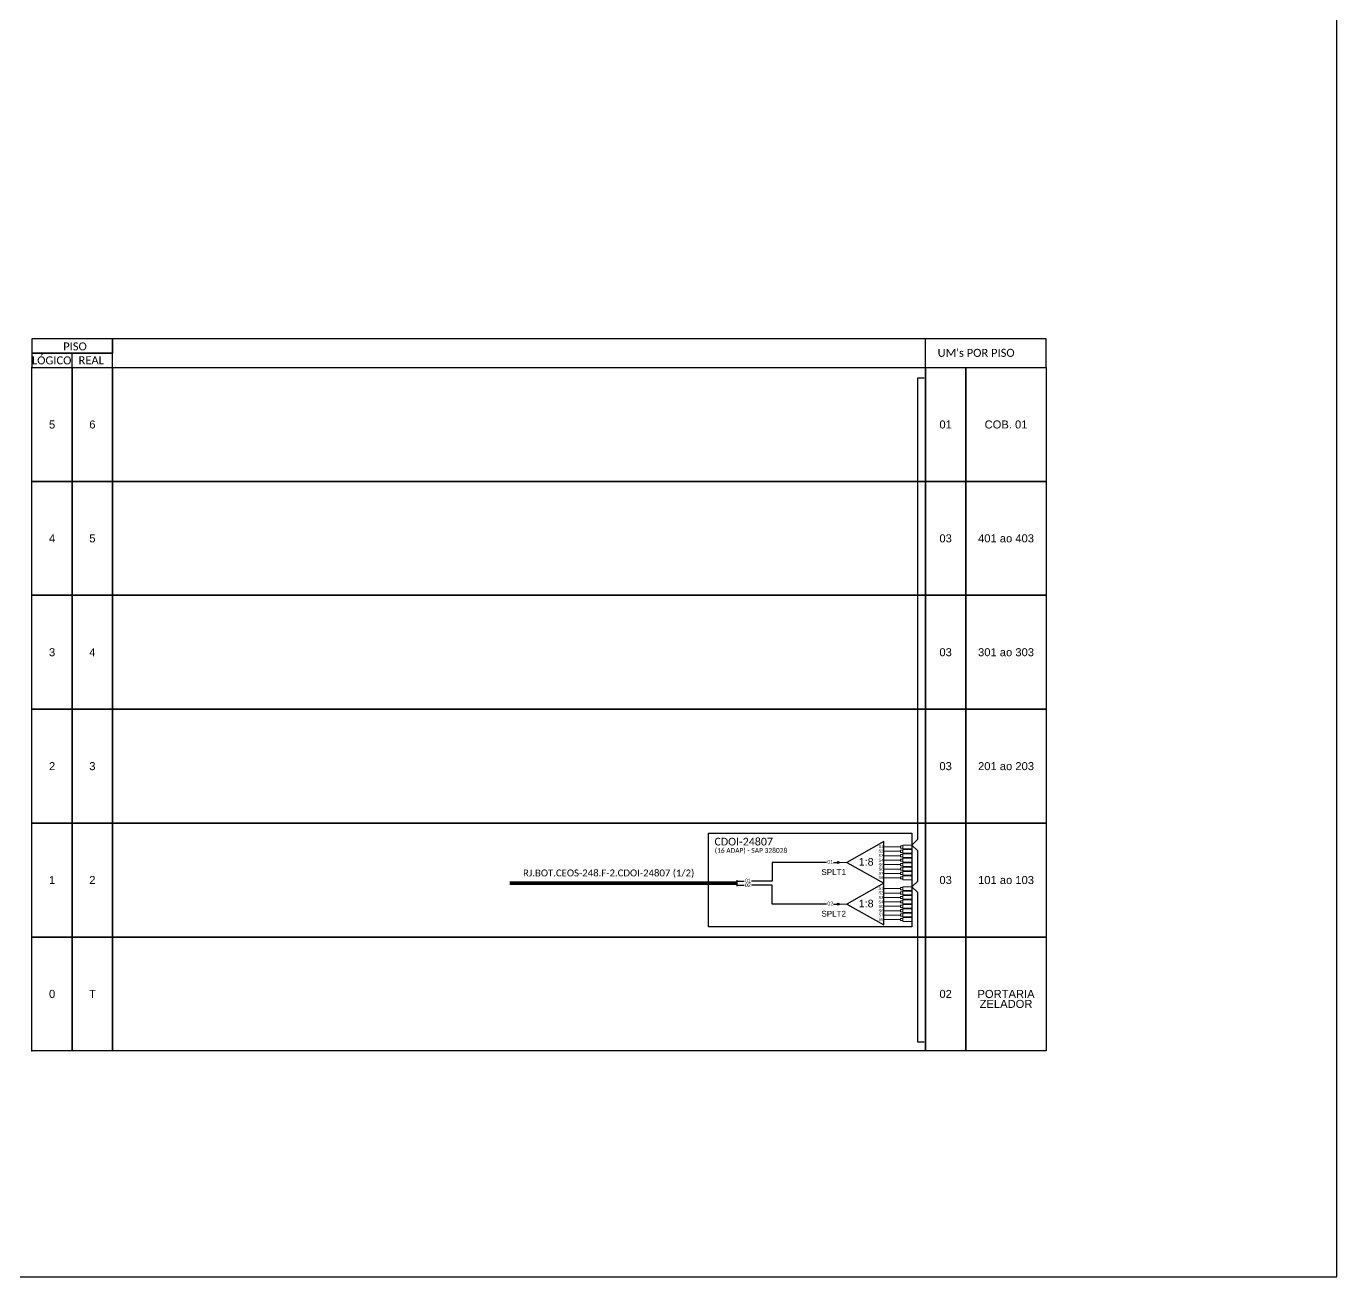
# Model space of a CAD drawing. Extents: x -89 to 749, y 705 to 1299.
# Drawn here: x 438.1 to 749.2, y 705 to 1002 of the extents above; entities that cross this region are included whole.
import ezdxf
from ezdxf.enums import TextEntityAlignment as Align

# ---------------------------------------------------------------- set-up
doc = ezdxf.new("R2010")
doc.units = 0
doc.styles.add('ARIAL', font='arial.ttf')
doc.styles.add('WMF-Calibri0', font='calibri.ttf')

# ---------------------------------------------------------------- blocks, each defined once
blk = doc.blocks.new('SPLT_1-8_SC-APC')
at = {"color": 1}
blk.add_lwpolyline([(-7.37, -2.1), (-17.04, -7.55), (-7.37, -13), (-7.37, -2.1)], dxfattribs=at)
at = {"color": 3, "lineweight": 0}
for points in [[(-2.99, -3.22), (-2.41, -3.22), (-2.41, -3.8), (-2.99, -3.8)], [(-2.99, -4.38), (-2.41, -4.38), (-2.41, -4.95), (-2.99, -4.95)], [(-2.99, -5.53), (-2.41, -5.53), (-2.41, -6.1), (-2.99, -6.1)], [(-2.99, -6.68), (-2.41, -6.68), (-2.41, -7.26), (-2.99, -7.26)], [(-2.99, -7.84), (-2.41, -7.84), (-2.41, -8.41), (-2.99, -8.41)], [(-2.99, -8.99), (-2.41, -8.99), (-2.41, -9.56), (-2.99, -9.56)], [(-2.99, -10.14), (-2.41, -10.14), (-2.41, -10.72), (-2.99, -10.72)], [(-2.99, -11.3), (-2.41, -11.3), (-2.41, -11.87), (-2.99, -11.87)]]:
    blk.add_lwpolyline(points, close=True, dxfattribs=at)
for points in [[(-2.41, -3.02), (-2.41, -4)], [(-2.41, -3.02), (0, -3.02)], [(-2.99, -3.51), (-7.37, -3.51)], [(-7.37, -4.66), (-2.99, -4.66)], [(-7.37, -5.82), (-2.99, -5.82)], [(-2.41, -4), (0, -4)], [(-2.41, -4.17), (-2.41, -5.16)], [(-2.41, -4.17), (0, -4.17)], [(-2.41, -5.16), (0, -5.16)], [(-2.41, -5.32), (-2.41, -6.31)], [(-2.41, -5.32), (0, -5.32)], [(-2.41, -6.31), (0, -6.31)], [(-2.41, -6.48), (-2.41, -7.46)], [(-2.41, -6.48), (0, -6.48)], [(-7.37, -6.97), (-2.99, -6.97)], [(-7.37, -8.12), (-2.99, -8.12)], [(-7.37, -9.28), (-2.99, -9.28)], [(-2.41, -7.46), (0, -7.46)], [(-2.41, -7.63), (-2.41, -8.62)], [(-2.41, -7.63), (0, -7.63)], [(-2.41, -8.62), (0, -8.62)], [(-2.41, -8.78), (-2.41, -9.77)], [(-2.41, -8.78), (0, -8.78)], [(-2.41, -9.77), (0, -9.77)], [(-2.41, -9.94), (-2.41, -10.92)], [(-2.41, -9.94), (0, -9.94)], [(-7.37, -10.43), (-2.99, -10.43)], [(-7.37, -11.58), (-2.99, -11.58)], [(-2.41, -10.92), (0, -10.92)], [(-2.41, -11.09), (-2.41, -12.08)], [(-2.41, -11.09), (0, -11.09)], [(-2.41, -12.08), (0, -12.08)]]:
    blk.add_lwpolyline(points, dxfattribs=at)
at = {"color": 1, "lineweight": 0}
blk.add_lwpolyline([(-17.04, -7.55), (-19.26, -7.55)], dxfattribs=at)
at = {"color": 1, "style": 'ARIAL'}
for s, height, p in [('S1', 0.75, (-8.74, -3.78)), ('1:8', 2, (-13.91, -8.4)), ('S2', 0.75, (-8.74, -4.97)), ('S3', 0.75, (-8.74, -6.18)), ('S4', 0.75, (-8.74, -7.36)), ('S5', 0.75, (-8.74, -8.57)), ('S6', 0.75, (-8.74, -9.69)), ('S7', 0.75, (-8.74, -10.78)), ('S8', 0.75, (-8.74, -11.9))]:
    blk.add_text(s, height=height, dxfattribs=at).set_placement(p)

msp = doc.modelspace()

# ---------------------------------------------------------------- hatches: boundary and pattern name
h = msp.add_hatch(color=3)
h.dxf.hatch_style = 1
edge = h.paths.add_edge_path()
edge.add_arc((630.9, 803.44), 0.233, 0, 360)
h = msp.add_hatch(color=3)
h.dxf.hatch_style = 1
edge = h.paths.add_edge_path()
edge.add_arc((630.9, 793.54), 0.233, 0, 360)

# ---------------------------------------------------------------- linework, layer by layer
at = {"color": 3}
msp.add_line((606.85, 798.97), (608.55, 798.97), dxfattribs=at)
at = {"color": 2}
for p, q in [((615.22, 798.06), (610.31, 798.06)), ((615.22, 793.54), (615.22, 798.06)), ((628.09, 793.54), (615.22, 793.54))]:
    msp.add_line(p, q, dxfattribs=at)
for points in [[(-89.32, 705.02), (749.25, 705.02), (749.25, 1299.02), (-89.32, 1299.02), (-89.32, 705.02)], [(458.59, 920.97), (680.29, 920.97), (680.29, 927.76), (458.59, 927.76), (458.59, 927.76), (458.59, 924.37)], [(651.58, 920.97), (651.58, 927.76)], [(449.03, 920.97), (449.03, 924.37)]]:
    msp.add_lwpolyline(points)
for points in [[(439.47, 924.37), (458.59, 924.37), (458.59, 927.76), (439.47, 927.76)], [(439.47, 920.97), (458.59, 920.97), (458.59, 924.37), (439.47, 924.37)], [(439.5, 920.97), (449.06, 920.97), (449.06, 893.92), (439.5, 893.92)], [(449.06, 920.97), (458.62, 920.97), (458.62, 893.92), (449.06, 893.92)], [(458.62, 920.97), (651.61, 920.97), (651.61, 893.92), (458.62, 893.92)], [(651.61, 920.97), (661.17, 920.97), (661.17, 893.92), (651.61, 893.92)], [(661.17, 920.97), (680.29, 920.97), (680.29, 893.92), (661.17, 893.92)], [(439.5, 893.92), (449.06, 893.92), (449.06, 866.87), (439.5, 866.87)], [(449.06, 893.92), (458.62, 893.92), (458.62, 866.87), (449.06, 866.87)], [(458.62, 893.92), (651.61, 893.92), (651.61, 866.87), (458.62, 866.87)], [(651.61, 893.92), (661.17, 893.92), (661.17, 866.87), (651.61, 866.87)], [(661.17, 893.92), (680.29, 893.92), (680.29, 866.87), (661.17, 866.87)], [(439.5, 866.87), (449.06, 866.87), (449.06, 839.82), (439.5, 839.82)], [(449.06, 866.87), (458.62, 866.87), (458.62, 839.82), (449.06, 839.82)], [(458.62, 866.87), (651.61, 866.87), (651.61, 839.82), (458.62, 839.82)], [(651.61, 866.87), (661.17, 866.87), (661.17, 839.82), (651.61, 839.82)], [(661.17, 866.87), (680.29, 866.87), (680.29, 839.82), (661.17, 839.82)], [(439.5, 839.82), (449.06, 839.82), (449.06, 812.77), (439.5, 812.77)], [(449.06, 839.82), (458.62, 839.82), (458.62, 812.77), (449.06, 812.77)], [(458.62, 839.82), (651.61, 839.82), (651.61, 812.77), (458.62, 812.77)], [(651.61, 839.82), (661.17, 839.82), (661.17, 812.77), (651.61, 812.77)], [(661.17, 839.82), (680.29, 839.82), (680.29, 812.77), (661.17, 812.77)], [(439.5, 812.77), (449.06, 812.77), (449.06, 785.72), (439.5, 785.72)], [(449.06, 812.77), (458.62, 812.77), (458.62, 785.72), (449.06, 785.72)], [(458.62, 812.77), (651.61, 812.77), (651.61, 785.72), (458.62, 785.72)], [(651.61, 812.77), (661.17, 812.77), (661.17, 785.72), (651.61, 785.72)], [(661.17, 812.77), (680.29, 812.77), (680.29, 785.72), (661.17, 785.72)], [(439.5, 785.72), (449.06, 785.72), (449.06, 758.67), (439.5, 758.67)], [(449.06, 785.72), (458.62, 785.72), (458.62, 758.67), (449.06, 758.67)], [(458.62, 785.72), (651.61, 785.72), (651.61, 758.67), (458.62, 758.67)], [(651.61, 785.72), (661.17, 785.72), (661.17, 758.67), (651.61, 758.67)], [(661.17, 785.72), (680.29, 785.72), (680.29, 758.67), (661.17, 758.67)]]:
    msp.add_lwpolyline(points, close=True)
at = {"color": 3}
for points in [[(651.33, 760.74), (649.83, 760.74), (649.82, 796.28), (648.4, 797.65), (649.82, 799.02), (649.82, 806.18), (648.4, 807.56), (649.83, 808.93), (649.83, 918.52), (651.33, 918.52)], [(628.09, 803.44), (615.22, 803.44), (615.22, 798.97), (610.3, 798.97)], [(629.81, 803.44), (630.9, 803.44)]]:
    msp.add_lwpolyline(points, dxfattribs=at)
at = {"color": 1}
msp.add_lwpolyline([(600.12, 810.35), (648.4, 810.35), (648.4, 788.14), (600.12, 788.14)], close=True, dxfattribs=at)
at = {"color": 1, "const_width": 0.909}
msp.add_lwpolyline([(552.89, 798.52), (606.85, 798.52)], dxfattribs=at)
at = {"color": 1}
msp.add_lwpolyline([(606.85, 799.23), (606.85, 797.81)], dxfattribs=at)
at = {"color": 2}
for points in [[(606.85, 798.06), (608.55, 798.06)], [(629.81, 793.54), (630.9, 793.54)]]:
    msp.add_lwpolyline(points, dxfattribs=at)
at = {"color": 3}
for centre in [(630.9, 803.44), (630.9, 793.54)]:
    msp.add_circle(centre, 0.233, dxfattribs=at)
for p in [(439.5, 920.97), (439.5, 893.92), (439.5, 866.87), (439.5, 839.82), (439.5, 812.77), (439.5, 785.72), (439.5, 758.67)]:
    msp.add_point(p)

# ---------------------------------------------------------------- block references
at = {"color": 3, "xscale": 0.9086956521739131, "yscale": 0.9086956521739131, "zscale": 0.9086956521739131}
for p in [(648.4, 810.3), (648.4, 800.4)]:
    msp.add_blockref('SPLT_1-8_SC-APC', p, dxfattribs=at)

# ---------------------------------------------------------------- texts
at = {"style": 'WMF-Calibri0'}
for s, p in [('  LÓGICO', (438.16, 921.71)), ('     PISO', (443.57, 925.03)), ("UM's POR PISO", (654.49, 923.5)), ('    REAL', (447.88, 921.75))]:
    msp.add_text(s, height=1.9, dxfattribs=at).set_placement(p)
at = {"style": 'ARIAL'}
for s, height, p in [('5', 1.9, (444.28, 907.44)), ('6', 1.9, (453.84, 907.44)), ('01', 1.9, (656.39, 907.44)), ('COB. 01', 1.9, (670.73, 907.44)), ('4', 1.9, (444.28, 880.4)), ('5', 1.9, (453.84, 880.4)), ('03', 1.9, (656.39, 880.4)), ('401 ao 403', 1.9, (670.73, 880.4)), ('3', 1.9, (444.28, 853.35)), ('4', 1.9, (453.84, 853.35)), ('03', 1.9, (656.39, 853.35)), ('301 ao 303', 1.9, (670.73, 853.35)), ('2', 1.9, (444.28, 826.3)), ('3', 1.9, (453.84, 826.3)), ('03', 1.9, (656.39, 826.3)), ('201 ao 203', 1.9, (670.73, 826.3)), ('01', 0.909, (629, 803.56)), ('1', 1.9, (444.28, 799.25)), ('2', 1.9, (453.84, 799.25)), ('01', 0.909, (609.47, 799.11)), ('03', 1.9, (656.39, 799.25)), ('101 ao 103', 1.9, (670.73, 799.25)), ('02', 0.909, (609.44, 798.04)), ('02', 0.909, (629, 793.66)), ('0', 1.9, (444.28, 772.2)), ('T', 1.9, (453.84, 772.2)), ('02', 1.9, (656.39, 772.2)), ('PORTARIA', 1.9, (670.73, 772.2)), ('ZELADOR', 1.9, (670.73, 769.83))]:
    msp.add_text(s, height=height, dxfattribs=at).set_placement(p, align=Align.MIDDLE_CENTER)
at = {"color": 1, "style": 'WMF-Calibri0'}
msp.add_text('CDOI-24807', height=1.817, dxfattribs=at).set_placement((601.51, 807.46))
msp.add_text('(16 ADAP) - SAP 328028', height=1.1359, dxfattribs=at).set_placement((610.2, 805.71), align=Align.CENTER)
msp.add_text('RJ.BOT.CEOS-248.F-2.CDOI-24807 (1/2)', height=1.6357, dxfattribs=at).set_placement((576.41, 800.93, 1.82), align=Align.MIDDLE_CENTER)
at = {"style": 'ARIAL'}
for s, p in [('SPLT1', (629.82, 800.47)), ('SPLT2', (629.82, 790.57))]:
    msp.add_text(s, height=1.363, dxfattribs=at).set_placement(p, align=Align.CENTER)

doc.saveas('drawing.dxf')
